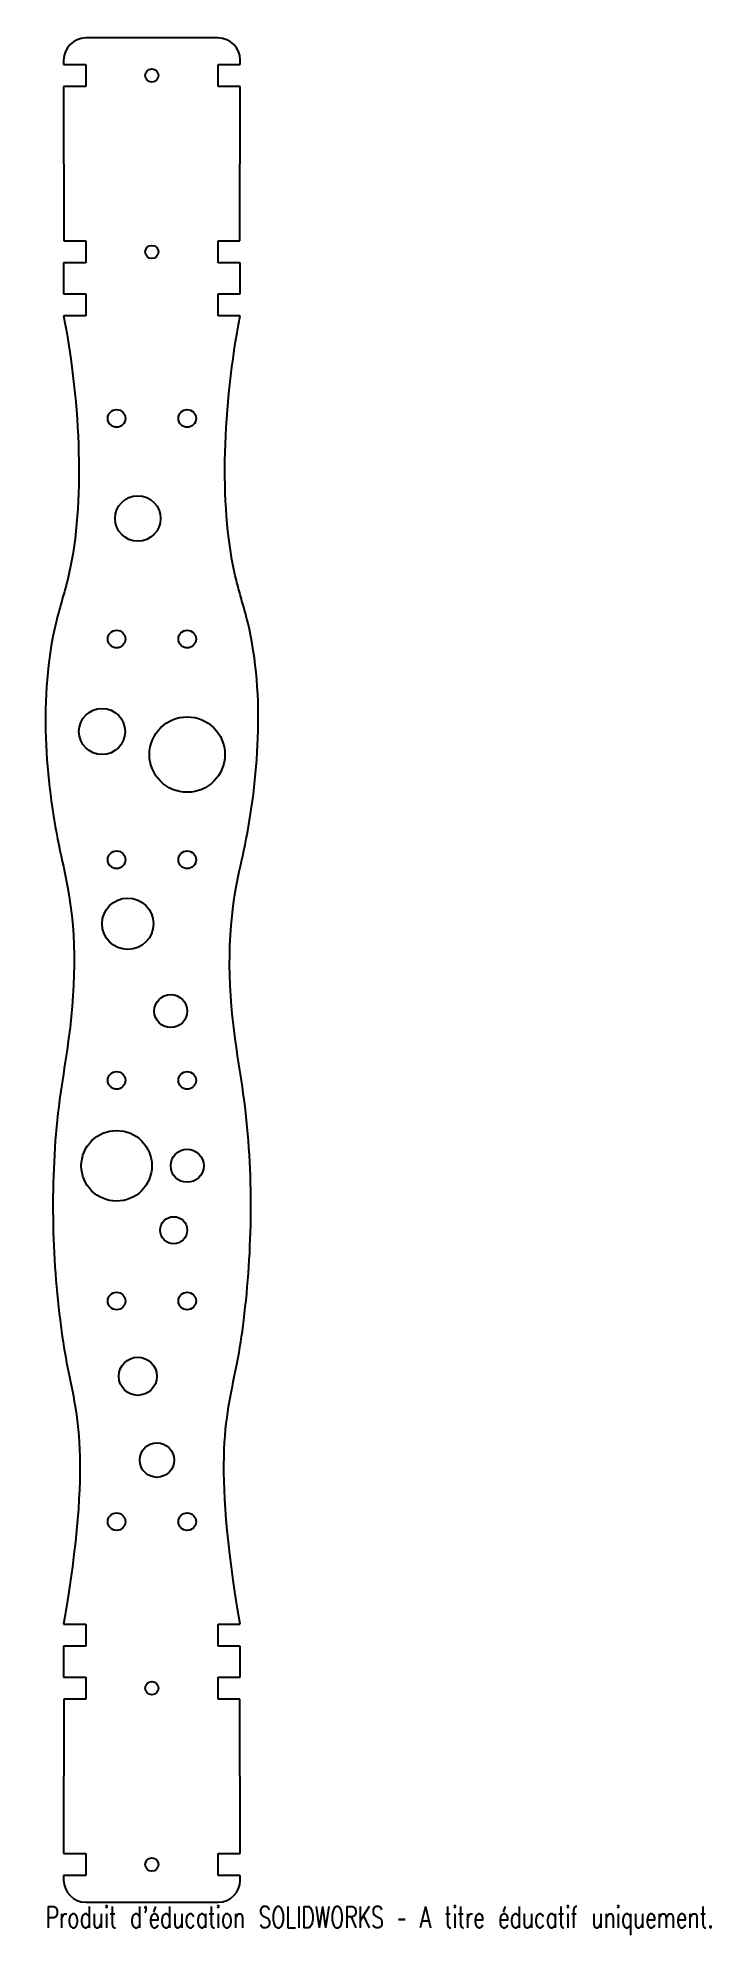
# Model space of a CAD drawing. Header units: millimetres. Extents: x -26 to 127, y -7 to 422.
import ezdxf

# ---------------------------------------------------------------- set-up
doc = ezdxf.new("R2010")
doc.units = ezdxf.units.MM
doc.styles.add('SLDTEXTSTYLE0', font='TXT', dxfattribs={"width": 0.7, "bigfont": 'bigfont'})

msp = doc.modelspace()

# ---------------------------------------------------------------- linework, layer by layer
at = {"color": 7, "linetype": 'Continuous', "lineweight": 25}
for p, q in [((15, 422.45), (-15, 422.45)), ((-20, 417.45), (-20, 416.45)), ((20, 416.45), (20, 417.45)), ((-20, 416.45), (-15, 416.45)), ((-15, 416.45), (-15, 411.45)), ((15, 411.45), (15, 416.45)), ((15, 416.45), (20, 416.45)), ((-15, 411.45), (-20, 411.45)), ((-20, 411.45), (-19.93, 376.45)), ((20, 411.45), (15, 411.45)), ((19.93, 376.45), (20, 411.45)), ((-19.93, 376.45), (-15, 376.45)), ((-15, 376.45), (-15, 371.45)), ((15, 371.45), (15, 376.45)), ((15, 376.45), (19.93, 376.45)), ((-15, 371.45), (-20, 371.45)), ((-20, 371.45), (-20, 364.45)), ((20, 371.45), (15, 371.45)), ((20, 364.45), (20, 371.45)), ((-20, 364.45), (-15, 364.45)), ((-15, 364.45), (-15, 359.45)), ((15, 359.45), (15, 364.45)), ((15, 364.45), (20, 364.45)), ((-15, 359.45), (-20, 359.45)), ((20, 359.45), (15, 359.45)), ((-20, 63), (-15, 63)), ((-15, 63), (-15, 58)), ((15, 58), (15, 63)), ((15, 63), (20, 63)), ((-15, 58), (-20, 58)), ((-20, 58), (-20, 51)), ((20, 58), (15, 58)), ((20, 51), (20, 58)), ((-20, 51), (-15, 51)), ((-15, 51), (-15, 46)), ((15, 46), (15, 51)), ((15, 51), (20, 51)), ((-19.93, 46), (-20, 11)), ((-15, 46), (-19.93, 46)), ((19.93, 46), (15, 46)), ((20, 11), (19.93, 46)), ((-20, 11), (-15, 11)), ((-15, 11), (-15, 6)), ((15, 6), (15, 11)), ((15, 11), (20, 11)), ((-15, 6), (-20, 6)), ((-20, 6), (-20, 5)), ((20, 6), (15, 6)), ((20, 5), (20, 6)), ((-15, 0), (15, 0))]:
    msp.add_line(p, q, dxfattribs=at)
for centre, radius in [((0, 413.95), 1.5), ((0, 373.95), 1.5), ((-8, 336.23), 2), ((8, 336.23), 2), ((-3.19, 313.56), 5.16), ((-8, 286.23), 2), ((8, 286.23), 2), ((-11.3, 265.28), 5.23), ((8, 260.05), 8.55), ((-8, 236.22), 2), ((8, 236.22), 2), ((-5.47, 221.71), 5.82), ((4.26, 201.92), 3.74), ((-8, 186.22), 2), ((8, 186.22), 2), ((-8, 166.86), 8), ((8, 166.86), 3.74), ((4.93, 152.26), 3.07), ((-8, 136.22), 2), ((8, 136.22), 2), ((-3.19, 119.16), 4.32), ((1.14, 100.17), 3.91), ((-8, 86.22), 2), ((8, 86.22), 2), ((0, 48.5), 1.5), ((0, 8.5), 1.5)]:
    msp.add_circle(centre, radius, dxfattribs=at)
for centre, start, end in [((-15, 417.45), 90, 180), ((15, 417.45), 0, 90), ((-15, 5), 180, 270), ((15, 5), 270, 0)]:
    msp.add_arc(centre, 5, start, end, dxfattribs=at)
for points, knots in [([(-20, 359.45), (-16.08, 338.99), (-15.06, 311.05), (-26.22, 277.41), (-23.57, 249.29), (-16.89, 221.64), (-17.32, 203.57), (-23.18, 169.53), (-22.72, 143.84), (-18.1, 113.35), (-13.51, 101.05), (-20, 63)], [0, 0, 0, 0, 0.15487, 0.194994, 0.378325, 0.421485, 0.583434, 0.627025, 0.813801, 0.853433, 1, 1, 1, 1]), ([(20, 63), (13.51, 101.05), (18.1, 113.35), (22.72, 143.84), (23.18, 169.53), (17.32, 203.57), (16.89, 221.64), (23.57, 249.29), (26.22, 277.41), (15.06, 311.05), (16.08, 338.99), (20, 359.45)], [0, 0, 0, 0, 0.146567, 0.186199, 0.372975, 0.416566, 0.578515, 0.621675, 0.805006, 0.84513, 1, 1, 1, 1])]:
    msp.add_open_spline(points, degree=3, knots=knots, dxfattribs=at)

# ---------------------------------------------------------------- texts
at = {"color": 7, "linetype": 'Continuous', "insert": (-24.08, -1.02), "char_height": 4.8336, "attachment_point": 1, "style": 'SLDTEXTSTYLE0'}
msp.add_mtext("Produit d'éducation SOLIDWORKS – A titre éducatif uniquement.", dxfattribs=at)

doc.saveas('drawing.dxf')
